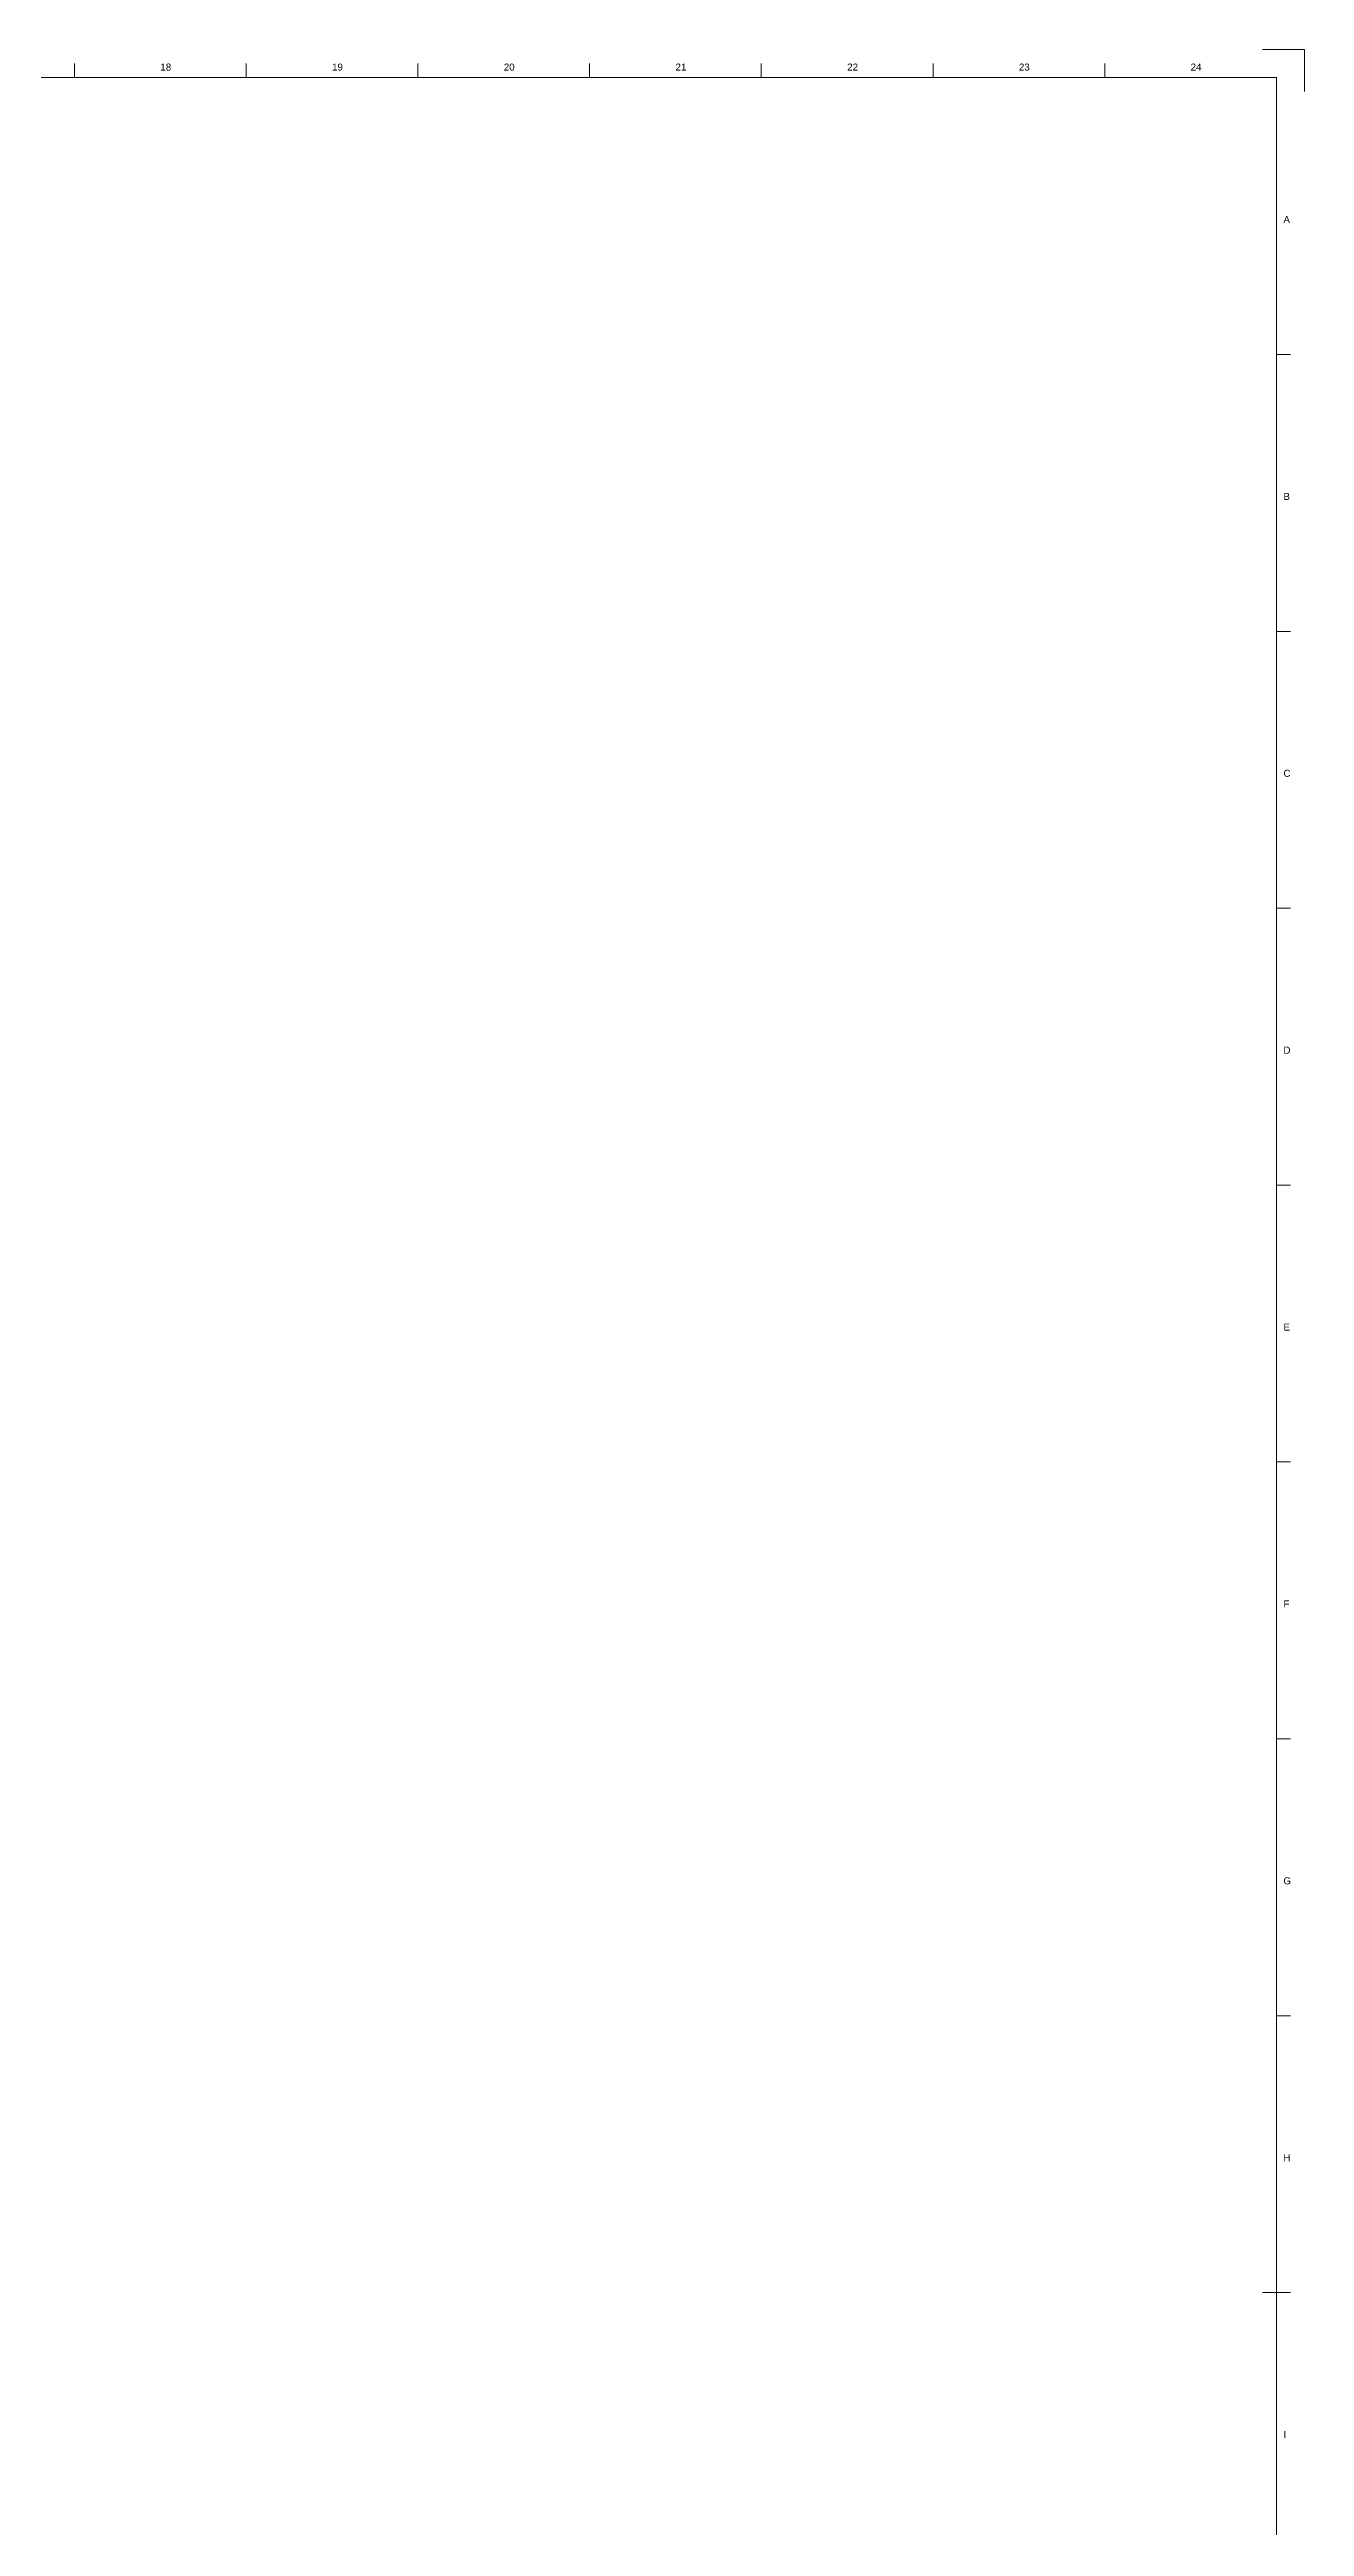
# Model space of a CAD drawing. Header units: millimetres. Extents: x 0 to 1500, y 0 to 1600.
# Drawn here: x 1052 to 1500, y 717 to 1600 of the extents above; entities that cross this region are included whole.
import ezdxf

# ---------------------------------------------------------------- set-up
doc = ezdxf.new("R2010")
doc.units = ezdxf.units.MM
doc.header["$LTSCALE"] = 0.75
doc.layers.add('BORDER', color=7, linetype='Continuous', lineweight=18)
doc.styles.get("Standard").update_dxf_attribs({"font": 'arial.ttf'})

# ---------------------------------------------------------------- blocks, each defined once
blk = doc.blocks.new('Custom1500.000000x1600.000000x24x16')
for p, q in [((1500, 1600), (1485, 1600)), ((1500, 1600), (1500, 1585)), ((1061.25, 1590), (1061.25, 1595)), ((1122.5, 1590), (1122.5, 1595)), ((1183.75, 1590), (1183.75, 1595)), ((1245, 1590), (1245, 1595)), ((1306.25, 1590), (1306.25, 1595)), ((1367.5, 1590), (1367.5, 1595)), ((1428.75, 1590), (1428.75, 1595)), ((20, 1590), (1490, 1590)), ((1490, 1590), (1490, 10)), ((1490, 1491.25), (1495, 1491.25)), ((1490, 1392.5), (1495, 1392.5)), ((1490, 1293.75), (1495, 1293.75)), ((1490, 1195), (1495, 1195)), ((1490, 1096.25), (1495, 1096.25)), ((1490, 997.5), (1495, 997.5)), ((1490, 898.75), (1495, 898.75)), ((1485, 800), (1495, 800))]:
    blk.add_line(p, q)
at = {"char_height": 2.5, "attachment_point": 1}
for s, insert in [('18', (1091.875, 1595)), ('19', (1153.125, 1595)), ('20', (1214.375, 1595)), ('21', (1275.625, 1595)), ('22', (1336.875, 1595)), ('23', (1398.125, 1595)), ('24', (1459.375, 1595)), ('A', (1492.5, 1540.625)), ('B', (1492.5, 1441.875)), ('C', (1492.5, 1343.125)), ('D', (1492.5, 1244.375)), ('E', (1492.5, 1145.625)), ('F', (1492.5, 1046.875)), ('G', (1492.5, 948.125)), ('H', (1492.5, 849.375)), ('I', (1492.5, 750.625))]:
    blk.add_mtext(s, dxfattribs=dict(at, insert=insert))

msp = doc.modelspace()

# ---------------------------------------------------------------- block references
at = {"layer": 'BORDER'}
msp.add_blockref('Custom1500.000000x1600.000000x24x16', (0, 0), dxfattribs=at)

doc.saveas('drawing.dxf')
